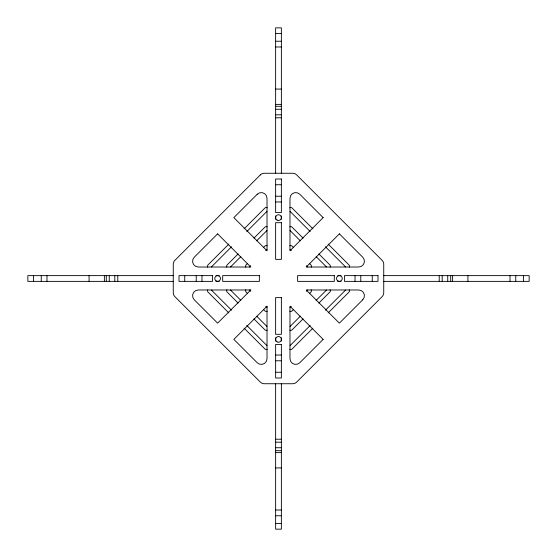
<?xml version="1.0" encoding="UTF-8"?>
<svg xmlns="http://www.w3.org/2000/svg" width="557" height="557" viewBox="0 0 557 557"><rect width="100%" height="100%" fill="white"/><g stroke="black" fill="none" stroke-linecap="round" stroke-linejoin="round"><path stroke-width="0.84" d="M228.823 244.098L208.053 264.874A1.915 1.915 0 0 0 207.747 267.186M244.098 228.823L264.874 208.053A1.915 1.915 0 0 1 267.186 207.747M211.368 266.97L231.531 246.807M246.807 231.531L266.97 211.368M238.124 253.929L227.186 264.874A1.915 1.915 0 0 0 226.88 267.186M253.929 238.124L264.874 227.186A1.915 1.915 0 0 1 267.186 226.88M230.501 266.97L240.833 256.638M256.638 240.833L266.97 230.501M247.336 263.663L246.124 264.874A1.915 1.915 0 0 0 245.818 267.186M263.663 247.336L264.874 246.124A1.915 1.915 0 0 1 267.186 245.818M249.439 266.977L250.643 265.766M265.766 250.643L266.977 249.439M290.023 307.561L291.234 306.357M306.357 291.234L307.561 290.023M293.337 309.664L292.126 310.876A1.915 1.915 0 0 1 289.814 311.182M309.664 293.337L310.876 292.126A1.915 1.915 0 0 0 311.182 289.814M290.03 326.499L300.362 316.167M316.167 300.362L326.499 290.03M303.071 318.876L292.126 329.814A1.915 1.915 0 0 1 289.814 330.12M318.876 303.071L329.814 292.126A1.915 1.915 0 0 0 330.12 289.814M290.03 345.632L310.193 325.469M325.469 310.193L345.632 290.03M312.902 328.177L292.126 348.947A1.915 1.915 0 0 1 289.814 349.253M328.177 312.902L348.947 292.126A1.915 1.915 0 0 0 349.253 289.814M275.631 33.587L281.369 33.587M275.631 41.246L281.369 41.246M275.631 46.983L281.369 46.983M275.631 89.078L281.369 89.078M275.631 104.382L281.369 104.382M275.631 106.296L281.369 106.296M275.631 109.263L281.369 109.263M275.631 114.812L281.369 114.812M275.631 117.778L281.369 117.778M275.631 184.743L281.369 184.743M275.631 196.224L281.369 196.224M275.631 201.968L281.369 201.968M173.262 275.631L27.85 275.631L27.85 281.369L173.262 281.369M215.928 275.631L219.305 275.631M337.695 275.631L341.072 275.631M383.738 275.631L529.15 275.631L529.15 281.369L383.738 281.369M215.928 281.369L219.305 281.369M337.695 281.369L341.072 281.369M275.631 355.032L281.369 355.032M275.631 360.776L281.369 360.776M275.631 372.257L281.369 372.257M275.631 439.222L281.369 439.222M275.631 442.188L281.369 442.188M275.631 447.737L281.369 447.737M275.631 450.704L281.369 450.704M275.631 452.618L281.369 452.618M275.631 467.922L281.369 467.922M275.631 510.017L281.369 510.017M275.631 515.754L281.369 515.754M275.631 523.413L281.369 523.413M312.902 228.823L292.126 208.053A1.915 1.915 0 0 0 289.814 207.747M328.177 244.098L348.947 264.874A1.915 1.915 0 0 1 349.253 267.186M290.03 211.368L310.193 231.531M325.469 246.807L345.632 266.97M303.071 238.124L292.126 227.186A1.915 1.915 0 0 0 289.814 226.88M318.876 253.929L329.814 264.874A1.915 1.915 0 0 1 330.12 267.186M290.03 230.501L300.362 240.833M316.167 256.638L326.499 266.97M293.337 247.336L292.126 246.124A1.915 1.915 0 0 0 289.814 245.818M309.664 263.663L310.876 264.874A1.915 1.915 0 0 1 311.182 267.186M290.023 249.439L291.234 250.643M306.357 265.766L307.561 266.977M249.439 290.023L250.643 291.234M265.766 306.357L266.977 307.561M247.336 293.337L246.124 292.126A1.915 1.915 0 0 1 245.818 289.814M263.663 309.664L264.874 310.876A1.915 1.915 0 0 0 267.186 311.182M230.501 290.03L240.833 300.362M256.638 316.167L266.97 326.499M238.124 303.071L227.186 292.126A1.915 1.915 0 0 1 226.88 289.814M253.929 318.876L264.874 329.814A1.915 1.915 0 0 0 267.186 330.12M211.368 290.03L231.531 310.193M246.807 325.469L266.97 345.632M228.823 312.902L208.053 292.126A1.915 1.915 0 0 1 207.747 289.814M244.098 328.177L264.874 348.947A1.915 1.915 0 0 0 267.186 349.253M523.413 275.631L523.413 281.369M515.754 275.631L515.754 281.369M510.017 275.631L510.017 281.369M467.922 275.631L467.922 281.369M452.618 275.631L452.618 281.369M450.704 275.631L450.704 281.369M447.737 275.631L447.737 281.369M442.188 275.631L442.188 281.369M439.222 275.631L439.222 281.369M372.257 275.631L372.257 281.369M360.776 275.631L360.776 281.369M355.032 275.631L355.032 281.369M281.369 173.262L281.369 27.85L275.631 27.85L275.631 173.262M281.369 215.928L281.369 219.305M281.369 337.695L281.369 341.072M281.369 383.738L281.369 529.15L275.631 529.15L275.631 383.738M275.631 215.928L275.631 219.305M275.631 337.695L275.631 341.072M201.968 275.631L201.968 281.369M196.224 275.631L196.224 281.369M184.743 275.631L184.743 281.369M117.778 275.631L117.778 281.369M114.812 275.631L114.812 281.369M109.263 275.631L109.263 281.369M106.296 275.631L106.296 281.369M104.382 275.631L104.382 281.369M89.078 275.631L89.078 281.369M46.983 275.631L46.983 281.369M41.246 275.631L41.246 281.369M33.587 275.631L33.587 281.369M260.286 174.947L174.947 260.286A5.737 5.737 0 0 0 173.262 264.345L173.262 292.655A5.737 5.737 0 0 0 174.947 296.714L260.286 382.053A5.737 5.737 0 0 0 264.345 383.738L292.655 383.738A5.737 5.737 0 0 0 296.714 382.053L382.053 296.714A5.737 5.737 0 0 0 383.738 292.655L383.738 264.345A5.737 5.737 0 0 0 382.053 260.286L296.714 174.947A5.737 5.737 0 0 0 292.655 173.262L264.345 173.262A5.737 5.737 0 0 0 260.286 174.947M217.62 233.849L194.247 257.223A5.737 5.737 0 0 0 198.306 267.019L250.782 267.019L217.62 233.849M257.223 194.247L233.849 217.62L267.019 250.782L267.019 198.306A5.737 5.737 0 0 0 257.223 194.247M250.782 289.981L217.62 323.151L194.247 299.777A5.737 5.737 0 0 1 198.306 289.981L250.782 289.981M323.151 217.62L289.981 250.782L289.981 198.306A5.737 5.737 0 0 1 299.777 194.247L323.151 217.62M267.019 306.218L233.849 339.38L257.223 362.753A5.737 5.737 0 0 0 267.019 358.694L267.019 306.218M339.38 233.849L306.218 267.019L358.694 267.019A5.737 5.737 0 0 0 362.753 257.223L339.38 233.849M323.151 339.38L299.777 362.753A5.737 5.737 0 0 1 289.981 358.694L289.981 306.218L323.151 339.38M362.753 299.777L339.38 323.151L306.218 289.981L358.694 289.981A5.737 5.737 0 0 1 362.753 299.777M281.369 179.006L275.631 179.006L275.631 212.544L281.369 212.544L281.369 179.006M281.369 222.689L275.631 222.689L275.631 259.367L281.369 259.367L281.369 222.689M212.544 275.631L179.006 275.631L179.006 281.369L212.544 281.369L212.544 275.631M259.367 275.631L222.689 275.631L222.689 281.369L259.367 281.369L259.367 275.631M334.311 275.631L297.633 275.631L297.633 281.369L334.311 281.369L334.311 275.631M377.994 275.631L344.456 275.631L344.456 281.369L377.994 281.369L377.994 275.631M281.369 297.633L275.631 297.633L275.631 334.311L281.369 334.311L281.369 297.633M281.369 344.456L275.631 344.456L275.631 377.994L281.369 377.994L281.369 344.456M216.186 280.986A2.869 2.869 0 0 0 220.488 278.5A2.869 2.869 0 0 0 216.186 276.014A2.869 2.869 0 0 0 216.186 280.986M277.066 341.866A2.869 2.869 0 0 0 281.369 339.38A2.869 2.869 0 0 0 277.066 336.894A2.869 2.869 0 0 0 277.066 341.866M337.946 280.986A2.869 2.869 0 0 0 342.256 278.5A2.869 2.869 0 0 0 337.946 276.014A2.869 2.869 0 0 0 337.946 280.986M277.066 220.106A2.869 2.869 0 0 0 281.369 217.62A2.869 2.869 0 0 0 277.066 215.134A2.869 2.869 0 0 0 277.066 220.106"/></g></svg>
